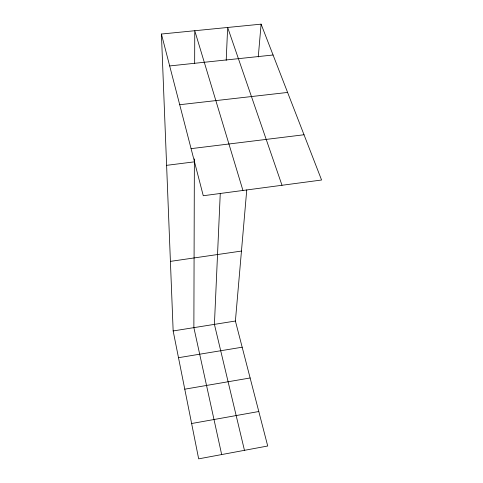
<?xml version="1.0" encoding="UTF-8"?>
<svg xmlns="http://www.w3.org/2000/svg" width="483" height="483" viewBox="0 0 483 483"><rect width="100%" height="100%" fill="white"/><g stroke="black" fill="none" stroke-linecap="round" stroke-linejoin="round"><path stroke-width="0.72" d="M194.377 158.847L193.87 327.643L221.673 454.569M194.661 63.69L194.764 30.731L242.949 190.465M220.248 193.671L214.416 324.371L244.458 450.331M226.195 60.357L227.662 27.465L282 185.273M161.419 34.033L203.271 195.736L321.581 180.014L261.098 24.15L161.419 34.033L173.156 330.946L198.67 458.85L267.715 446.002L235.402 321.026L246.753 189.904M258.26 56.964L261.098 24.15M191.624 423.519L258.797 411.516M184.772 389.183L250.128 377.978M178.493 357.704L242.17 347.205M173.156 330.946L235.402 321.026M170.408 261.381L241.458 251.063M166.611 165.337L194.371 161.847M191.081 148.649L304.018 134.757M179.712 104.72L287.596 92.44M169.678 65.936L273.07 55.002"/></g></svg>
